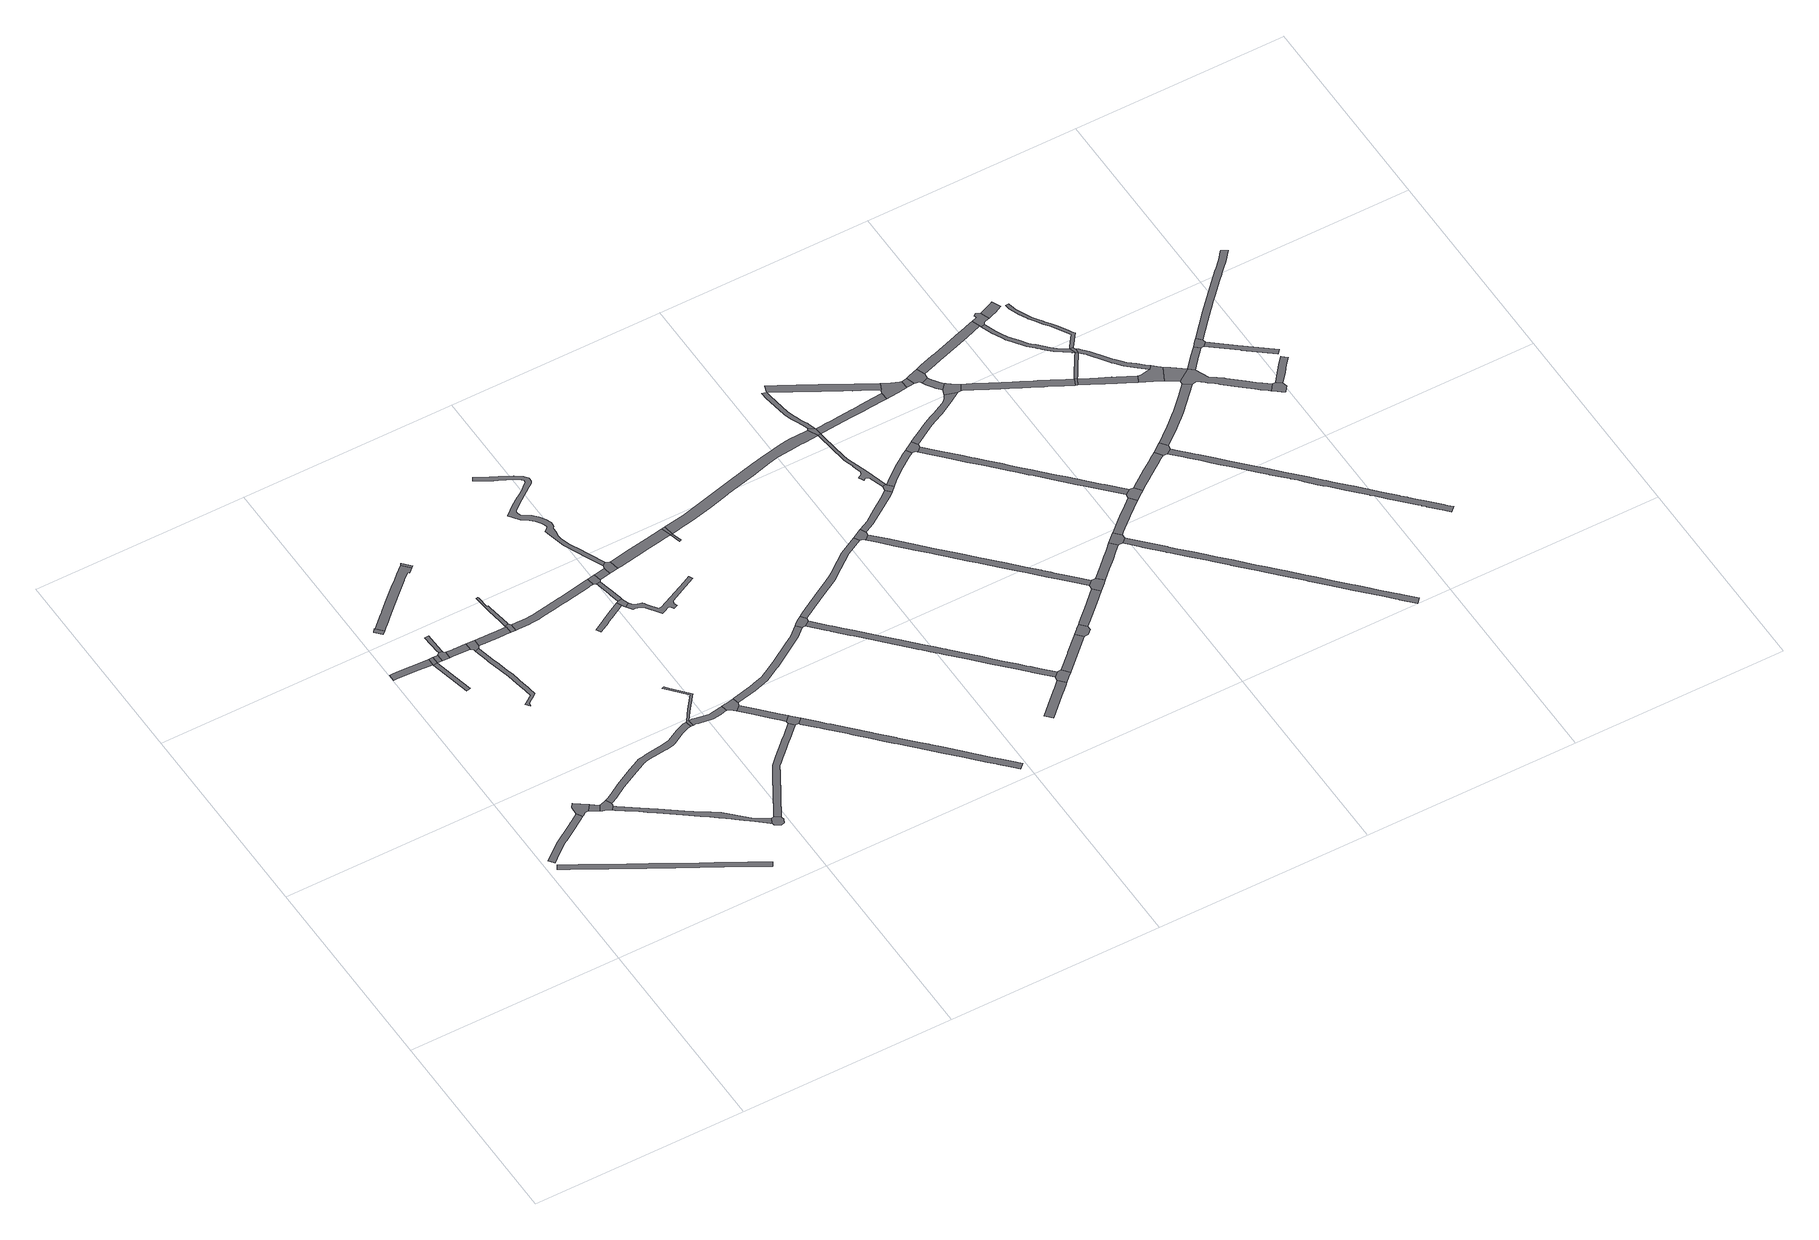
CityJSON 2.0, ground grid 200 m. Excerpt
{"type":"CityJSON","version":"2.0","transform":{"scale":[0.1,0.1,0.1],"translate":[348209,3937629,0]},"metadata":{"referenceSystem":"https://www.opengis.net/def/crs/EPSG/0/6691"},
"CityObjects":{
"road1":{"type":"Road","attributes":{"RoadStructureAttribute.sectionType":"1"},"geometry":[{"type":"MultiSurface","lod":"1","boundaries":[[[0,1,2,3,4,5,6,7,8,9,10,11,12,13,14,15]]]}]},
"road2":{"type":"Road","attributes":{"RoadStructureAttribute.sectionType":"1"},"geometry":[{"type":"MultiSurface","lod":"1","boundaries":[[[16,17,18,19,20,21,22,23,24,25,26,27,28,29,30,31,32,33,34,35,36,37,38,39,40,41,42,43,44,45,46,47,48,49,50,51,52,53,54,55,56,57,58,59,60,61,62,63,64,65]]]}]},
"road3":{"type":"Road","geometry":[{"type":"MultiSurface","lod":"1","boundaries":[[[14,66,67,68,69,70,71,72,73,74,15]]]}]},
"road4":{"type":"Road","attributes":{"RoadStructureAttribute.sectionType":"1"},"geometry":[{"type":"MultiSurface","lod":"1","boundaries":[[[69,68,75,76,77]]]}]},
"road5":{"type":"Road","geometry":[{"type":"MultiSurface","lod":"1","boundaries":[[[78,79,80,77,76,81,82,83,84,85,86,87,88,89,90,91,92,93,94,95,96,97]]]}]},
"road6":{"type":"Road","attributes":{"RoadStructureAttribute.sectionType":"1"},"geometry":[{"type":"MultiSurface","lod":"1","boundaries":[[[98,99,100,101,102,103,104,105,106]]]}]},
"road7":{"type":"Road","geometry":[{"type":"MultiSurface","lod":"1","boundaries":[[[107,108,109,110,111]]]}]},
"road8":{"type":"Road","attributes":{"RoadStructureAttribute.sectionType":"1"},"geometry":[{"type":"MultiSurface","lod":"1","boundaries":[[[112,113,114,115,116,117]]]}]},
"road9":{"type":"Road","geometry":[{"type":"MultiSurface","lod":"1","boundaries":[[[101,112,117,118,119,102]]]}]},
"road10":{"type":"Road","attributes":{"RoadStructureAttribute.sectionType":"1"},"geometry":[{"type":"MultiSurface","lod":"1","boundaries":[[[118,117,120,121]]]}]},
"road11":{"type":"Road","geometry":[{"type":"MultiSurface","lod":"1","boundaries":[[[120,122,123,124,125,126,121]]]}]},
"road12":{"type":"Road","attributes":{"RoadStructureAttribute.sectionType":"1"},"geometry":[{"type":"MultiSurface","lod":"1","boundaries":[[[127,128,129,130,131,132,126,125]]]}]},
"road13":{"type":"Road","attributes":{"RoadStructureAttribute.sectionType":"1"},"geometry":[{"type":"MultiSurface","lod":"1","boundaries":[[[133,134,135,136,137,138,139,140,141,142,143,144,145,146,86,85,147,148,149,150,151,152,153,154,155,156,157,158,159,160,161,162,163,164,165,166,167,168,169]]]}]},
"road14":{"type":"Road","attributes":{"RoadStructureAttribute.sectionType":"1"},"geometry":[{"type":"MultiSurface","lod":"1","boundaries":[[[170,171,172,173,174,123,122,175,176,177,178]]]}]},
"road15":{"type":"Road","attributes":{"RoadStructureAttribute.sectionType":"1"},"geometry":[{"type":"MultiSurface","lod":"1","boundaries":[[[179,180,181,182,183,184,185,186,187,188,189,190,191,192,193,194,195,196,197,198,199,200,201,202,203,204,205,206,207,208,209,210,211,212,213,214,215,216,217,218,219]]]}]},
"road16":{"type":"Road","attributes":{"RoadStructureAttribute.sectionType":"1"},"geometry":[{"type":"MultiSurface","lod":"1","boundaries":[[[220,221,222,223,224,225,226,227,228,229,230,231,232,233,234,235,236,237,238,108,107]]]}]},
"road17":{"type":"Road","geometry":[{"type":"MultiSurface","lod":"1","boundaries":[[[178,177,239,219,218,240,241]]]}]},
"road18":{"type":"Road","attributes":{"RoadStructureAttribute.sectionType":"1"},"geometry":[{"type":"MultiSurface","lod":"1","boundaries":[[[96,242,243,244,245,246,247,248,249,250,251,252,253,254,255,256,257,258,259,260,261,262,263,264,265,266,267,268,269,270,271,272,273,274,275,276,277,278,279,97]]]}]},
"road19":{"type":"Road","attributes":{"RoadStructureAttribute.sectionType":"1"},"geometry":[{"type":"MultiSurface","lod":"1","boundaries":[[[240,280,281,282,283,284,285,286,287,288,289,290,291,292,293,294,295,296,297,241]]]}]},
"road20":{"type":"Road","geometry":[{"type":"MultiSurface","lod":"1","boundaries":[[[298,299,133,169,300,301,302,303,304]]]}]},
"road21":{"type":"Road","geometry":[{"type":"MultiSurface","lod":"1","boundaries":[[[305,306,231,230,307]]]}]},
"road22":{"type":"Road","geometry":[{"type":"MultiSurface","lod":"1","boundaries":[[[308,309,290,289,310,311,312,313,314]]]}]},
"road23":{"type":"Road","attributes":{"RoadStructureAttribute.sectionType":"1"},"geometry":[{"type":"MultiSurface","lod":"1","boundaries":[[[315,316,317,318,319,320,321,322,323,324,325,308,314]]]}]},
"road24":{"type":"Road","geometry":[{"type":"MultiSurface","lod":"1","boundaries":[[[261,260,326,327,328]]]}]},
"road25":{"type":"Road","attributes":{"RoadStructureAttribute.sectionType":"1"},"geometry":[{"type":"MultiSurface","lod":"1","boundaries":[[[329,330,331,332,333,334,335,336,337,338,339,340,341,342,343,344,345,346,347,348,349,350,351,352,353,354,355,356,357,298,304]]]}]},
"road26":{"type":"Road","attributes":{"RoadStructureAttribute.sectionType":"1"},"geometry":[{"type":"MultiSurface","lod":"1","boundaries":[[[327,358,359,360,361,362,363,364,365,366,367,368,328]]]}]},
"road27":{"type":"Road","attributes":{"RoadStructureAttribute.sectionType":"1"},"geometry":[{"type":"MultiSurface","lod":"1","boundaries":[[[369,370,371,372,373,327,326,374,375,376,377,378,379,380]]]}]},
"road28":{"type":"Road","attributes":{"RoadStructureAttribute.sectionType":"1"},"geometry":[{"type":"MultiSurface","lod":"1","boundaries":[[[381,382,383,384,385,386,387,388,389,390,391,392,393,394,395,396,397,398,399,400,401,402,403,404,405,311,310]]]}]},
"road29":{"type":"Road","geometry":[{"type":"MultiSurface","lod":"1","boundaries":[[[406,407,408,409,410,411,412,369,380]]]}]},
"road30":{"type":"Road","attributes":{"RoadStructureAttribute.sectionType":"1"},"geometry":[{"type":"MultiSurface","lod":"1","boundaries":[[[413,414,415,416,417,418,419,420,421,422]]]}]},
"road31":{"type":"Road","attributes":{"RoadStructureAttribute.sectionType":"1"},"geometry":[{"type":"MultiSurface","lod":"1","boundaries":[[[423,424,425,408,407,426,427,428,429,430]]]}]},
"road32":{"type":"Road","geometry":[{"type":"MultiSurface","lod":"1","boundaries":[[[345,344,431,432,433,434,423,430]]]}]},
"road33":{"type":"Road","geometry":[{"type":"MultiSurface","lod":"1","boundaries":[[[435,436,437,438,413,422,439]]]}]},
"road34":{"type":"Road","attributes":{"RoadStructureAttribute.sectionType":"1"},"geometry":[{"type":"MultiSurface","lod":"1","boundaries":[[[440,441,442,443,444,445,446,438,437]]]}]},
"road35":{"type":"Road","geometry":[{"type":"MultiSurface","lod":"1","boundaries":[[[447,397,396,444,443,448]]]}]},
"road36":{"type":"Road","attributes":{"RoadStructureAttribute.sectionType":"1"},"geometry":[{"type":"MultiSurface","lod":"1","boundaries":[[[449,450,451,452,453,447,448]]]}]},
"road37":{"type":"Road","attributes":{"RoadStructureAttribute.sectionType":"1"},"geometry":[{"type":"MultiSurface","lod":"1","boundaries":[[[454,455,456,457,458,459,460,461,462,463,464,465,466,467,468,469,470,471,472,473,474,475,476,477,478,479,480,481,482,483,484,485,486,487,488,489,490,491,492,493,494,495,496,497,498,499,500,501,502,503,504,505,506,507,508,509,510,511,512,513,514,515,516,517,518,519,520,521,522,523,524,525,526,527,528,529,530,531,532,533,534]]]}]},
"road38":{"type":"Road","geometry":[{"type":"MultiSurface","lod":"1","boundaries":[[[451,535,536,537,538,454,534,539,452]]]}]},
"road39":{"type":"Road","attributes":{"RoadStructureAttribute.sectionType":"1"},"geometry":[{"type":"MultiSurface","lod":"1","boundaries":[[[540,541,542,543,544,545,546,547,548,549,550,551,552,553,554,555,556,557,558,559,560,561,562,563,435,439]]]}]},
"road40":{"type":"Road","attributes":{"RoadStructureAttribute.sectionType":"1"},"geometry":[{"type":"MultiSurface","lod":"1","boundaries":[[[564,565,566,567,568,569,570,571,572,573,574,410,409,575,576,577,578,579,580,581,582,583,584]]]}]},
"road41":{"type":"Road","attributes":{"RoadStructureAttribute.sectionType":"1"},"geometry":[{"type":"MultiSurface","lod":"1","boundaries":[[[585,586,587,588,589,590,591,592,593,594,595,596,597,598,599,600,601,602,603,604,605,606,607,608,609,610,611,612,613,614,615,616,617,618,619,620,621,622,623,624,625,432,431]]]}]},
"road42":{"type":"Road","attributes":{"RoadStructureAttribute.sectionType":"1"},"geometry":[{"type":"MultiSurface","lod":"1","boundaries":[[[626,627,628,538,537,629,630,631,632,633,634,635,636,637,638,635,639]]]}]},
"road43":{"type":"Road","geometry":[{"type":"MultiSurface","lod":"1","boundaries":[[[640,641,642,643,644,645,646,647,564,584]]]}]},
"road44":{"type":"Road","geometry":[{"type":"MultiSurface","lod":"1","boundaries":[[[635,638,648,639]]]}]},
"road45":{"type":"Road","attributes":{"RoadStructureAttribute.sectionType":"1"},"geometry":[{"type":"MultiSurface","lod":"1","boundaries":[[[649,650,651,652,653,654,655,656,657,658,659,660,661,662,663,664,665,666,667,668,669,670,671,672,641,640,673,674,675,676,677,678,679,680,681,682,683,684,685,686,687,688,689,690,691,692,693,694,695,696,697]]]}]},
"road46":{"type":"Road","attributes":{"RoadStructureAttribute.sectionType":"1"},"geometry":[{"type":"MultiSurface","lod":"1","boundaries":[[[698,699,700,701,702,703,704,705,706,707,708,709,710,711,643,642,712,713,714,715,716,717,718,719,720,721,722]]]}]},
"road47":{"type":"Road","attributes":{"RoadStructureAttribute.sectionType":"1"},"geometry":[{"type":"MultiSurface","lod":"1","boundaries":[[[723,724,725,726,727,728,729,730,731,732,733,734]]]}]},
"road48":{"type":"Road","attributes":{"RoadStructureAttribute.sectionType":"1"},"geometry":[{"type":"MultiSurface","lod":"1","boundaries":[[[735,736,737,738,739,740,741,742,743,744,745,746,747,748,749,648,638,750,751,752,753,754,755,756,757,758,759,760,761,762,763,764,765,766,767,768,769,770,771]]]}]},
"road49":{"type":"Road","geometry":[{"type":"MultiSurface","lod":"1","boundaries":[[[733,772,773,774,649,697,734]]]}]},
"road50":{"type":"Road","geometry":[{"type":"MultiSurface","lod":"1","boundaries":[[[775,776,777,778,779,698,722]]]}]},
"road51":{"type":"Road","attributes":{"RoadStructureAttribute.sectionType":"1"},"geometry":[{"type":"MultiSurface","lod":"1","boundaries":[[[780,781,782,783,784,785,786,787,774,773]]]}]},
"road52":{"type":"Road","attributes":{"RoadStructureAttribute.sectionType":"1"},"geometry":[{"type":"MultiSurface","lod":"1","boundaries":[[[788,789,790,791,779,778,792,793,794,795,796,797,798]]]}]},
"road53":{"type":"Road","geometry":[{"type":"MultiSurface","lod":"1","boundaries":[[[782,799,800,801,802,803,804,805,783]]]}]},
"road54":{"type":"Road","attributes":{"RoadStructureAttribute.sectionType":"1"},"geometry":[{"type":"MultiSurface","lod":"1","boundaries":[[[806,807,808,809,810,811,812,813,814,815,816,817,818,819,820,821,822,823,824,825,777,776,826,827,828,829,830,831,832,833,834,835,836,837,838,839,840,841,842,843,844,845]]]}]},
"road55":{"type":"Road","geometry":[{"type":"MultiSurface","lod":"1","boundaries":[[[797,846,847,848,849,850,798]]]}]},
"road56":{"type":"Road","attributes":{"RoadStructureAttribute.sectionType":"1"},"geometry":[{"type":"MultiSurface","lod":"1","boundaries":[[[851,852,853,854,855,856,857,858,859,860,861,862,863,864,849,848,865,866,867,868,869,870,771]]]}]},
"road57":{"type":"Road","geometry":[{"type":"MultiSurface","lod":"1","boundaries":[[[771,870,871,872,735]]]}]},
"road58":{"type":"Road","attributes":{"RoadStructureAttribute.sectionType":"1"},"geometry":[{"type":"MultiSurface","lod":"1","boundaries":[[[873,874,875,876,877,802,801,878,879,880,881]]]}]},
"road59":{"type":"Road","attributes":{"RoadStructureAttribute.sectionType":"1"},"geometry":[{"type":"MultiSurface","lod":"1","boundaries":[[[882,883,884,885,886,887,888,889,890,847,846]]]}]},
"road60":{"type":"Road","geometry":[{"type":"MultiSurface","lod":"1","boundaries":[[[891,892,893,894,806,845,895,873,881]]]}]},
"road61":{"type":"Road","attributes":{"RoadStructureAttribute.sectionType":"1"},"geometry":[{"type":"MultiSurface","lod":"1","boundaries":[[[896,897,898,899,900,901,902,903,904,905,906,907,871,870,908,909,910,911,912,913,914]]]}]},
"road62":{"type":"Road","attributes":{"RoadStructureAttribute.sectionType":"1"},"geometry":[{"type":"MultiSurface","lod":"1","boundaries":[[[871,915,916,917,918,919,920,921,922,923,924,925,926,927,928,929,930,931,932,933,934,935,936,937,938,939,940,941,942,943,944,945,946,947,948,949,950,951,952,953,954,955,956,957,958,959,960,961,962,926,963,964,965,966,967,968,969,872]]]}]},
"road63":{"type":"Road","geometry":[{"type":"MultiSurface","lod":"1","boundaries":[[[970,971,972,973,974,975,976,977,978,886,885]]]}]},
"road64":{"type":"Road","attributes":{"RoadStructureAttribute.sectionType":"1"},"geometry":[{"type":"MultiSurface","lod":"1","boundaries":[[[893,979,980,981,982,983,984,985,986,987,988,989,894]]]}]},
"road65":{"type":"Road","attributes":{"RoadStructureAttribute.sectionType":"1"},"geometry":[{"type":"MultiSurface","lod":"1","boundaries":[[[990,991,992,993,994,995,996,997,998,999,1000,1001,975,974,1002,1003,1004,1005,1006,1007]]]}]},
"road66":{"type":"Road","geometry":[{"type":"MultiSurface","lod":"1","boundaries":[[[1008,1009,1010,1011,984,983,1012,1013]]]}]},
"road67":{"type":"Road","attributes":{"RoadStructureAttribute.sectionType":"1"},"geometry":[{"type":"MultiSurface","lod":"1","boundaries":[[[1014,1015,1016,1017,945,944,896,914,1018,1019,1020,1021,1022]]]}]},
"road68":{"type":"Road","attributes":{"RoadStructureAttribute.sectionType":"1"},"geometry":[{"type":"MultiSurface","lod":"1","boundaries":[[[1023,1024,1025,1026,1027,1028,1029,1030,1031,1032,1033,1034,1035,1036,1037,1038,1039,1040,1041,973,972,1042,1043,1044,1045,1046,1047,1048,1049,1050,1051,1052,1053,1054,1055,1056,1057,1058,1059,1060,1061,1062,1063]]]}]},
"road69":{"type":"Road","geometry":[{"type":"MultiSurface","lod":"1","boundaries":[[[1064,1065,1066,1014,1022]]]}]},
"road70":{"type":"Road","geometry":[{"type":"MultiSurface","lod":"1","boundaries":[[[1067,1068,1069,1070,1071,1066,1065,1072,1073]]]}]},
"road71":{"type":"Road","attributes":{"RoadStructureAttribute.sectionType":"1"},"geometry":[{"type":"MultiSurface","lod":"1","boundaries":[[[1008,1074,1075,1076,1077,1078,1079,1080,1081,1082,1083,1084,1085,1009]]]}]},
"road72":{"type":"Road","attributes":{"RoadStructureAttribute.sectionType":"1"},"geometry":[{"type":"MultiSurface","lod":"1","boundaries":[[[1086,1087,1088,1089,1090,1091,1092,1093,1094,1095,1096,1067,1073]]]}]},
"road73":{"type":"Road","geometry":[{"type":"MultiSurface","lod":"1","boundaries":[[[1097,1098,1099,1100,1101,1102,1091,1090,990,1007]]]}]},
"road74":{"type":"Road","geometry":[{"type":"MultiSurface","lod":"1","boundaries":[[[1081,1080,1103,1104,1105,1106,1023,1063]]]}]},
"road75":{"type":"Road","attributes":{"RoadStructureAttribute.sectionType":"1"},"geometry":[{"type":"MultiSurface","lod":"1","boundaries":[[[1012,1107,1108,1109,1110,1111,1112,1113,1114,1115,1116,1117,1118,1119,1120,1121,1122,1123,1124,1125,1126,1127,1128,1129,1130,1131,1132,1133,1134,1135,1136,1137,1138,1139,1140,1141,1142,1143,1144,1145,1146,1147,1148,1149,1150,1151,1152,1153,1154,1155,1156,1157,1158,1159,1160,1161,1162,1163,1013]]]}]},
"road76":{"type":"Road","attributes":{"RoadStructureAttribute.sectionType":"1"},"geometry":[{"type":"MultiSurface","lod":"1","boundaries":[[[1068,1164,1165,1166,1167,1168,1169,1170,1171,1172,1173,1174,1175,1176,1177,1178,1179,1180,1181,1182,1069]]]}]},
"road77":{"type":"Road","attributes":{"RoadStructureAttribute.sectionType":"1"},"geometry":[{"type":"MultiSurface","lod":"1","boundaries":[[[1183,1184,1185,1186,1187,1188,1189,1190,1191,1192,1193,1194,1195,1196,1197,1198,1199,1200,1099,1098,1201,1202,1203,1204,1205,1206,1207,1208,1209,1210,1211,1212,1213,1214,1215,1216,1217,1218,1219]]]}]},
"road78":{"type":"Road","attributes":{"RoadStructureAttribute.sectionType":"1"},"geometry":[{"type":"MultiSurface","lod":"1","boundaries":[[[1220,1221,1222,1223,1224,1225,1226,1227,1228,1229,1230,1231,1106,1105]]]}]},
"road79":{"type":"Road","geometry":[{"type":"MultiSurface","lod":"1","boundaries":[[[1232,1233,1226,1225,1234,1235,1236,1237]]]}]},
"road80":{"type":"Road","geometry":[{"type":"MultiSurface","lod":"1","boundaries":[[[1238,1239,1240,1171,1170,1241,1242,1243,1244,1245,1246,1247,1248,1249]]]}]},
"road81":{"type":"Road","geometry":[{"type":"MultiSurface","lod":"1","boundaries":[[[1250,1251,1252,1253,1183,1219]]]}]},
"road82":{"type":"Road","attributes":{"RoadStructureAttribute.sectionType":"1"},"geometry":[{"type":"MultiSurface","lod":"1","boundaries":[[[1254,1255,1256,1257,1258,1259,1260,1261,1262,1263,1264,1265,1266,1267,1268,1269,1270,1242,1241,1271,1272,1273,1274,1275,1276,1277,1278,1279,1280,1281,1282,1283,1284,1285,1286,1287]]]}]},
"road83":{"type":"Road","attributes":{"RoadStructureAttribute.sectionType":"1"},"geometry":[{"type":"MultiSurface","lod":"1","boundaries":[[[1247,1288,1289,1290,1291,1292,1293,1294,1295,1296,1297,1248]]]}]},
"road84":{"type":"Road","attributes":{"RoadStructureAttribute.sectionType":"1"},"geometry":[{"type":"MultiSurface","lod":"1","boundaries":[[[1298,1299,1253,1252,1300,1301,1302,1287]]]}]},
"road85":{"type":"Road","attributes":{"RoadStructureAttribute.sectionType":"1"},"geometry":[{"type":"MultiSurface","lod":"1","boundaries":[[[1303,1304,1305,1306,1307,1308,1309,1310,1252,1251,1311,1312,1313,1314,1315,1316]]]}]},
"road86":{"type":"Road","geometry":[{"type":"MultiSurface","lod":"1","boundaries":[[[1317,1318,1254,1287,1302,1319]]]}]},
"road87":{"type":"Road","attributes":{"RoadStructureAttribute.sectionType":"1"},"geometry":[{"type":"MultiSurface","lod":"1","boundaries":[[[1236,1320,1321,1322,1323,1324,1325,1326,1327,1328,1329,1330,1331,1332,1333,1334,1335,1336,1337,1338,1339,1340,1237]]]}]},
"road88":{"type":"Road","attributes":{"RoadStructureAttribute.sectionType":"1"},"geometry":[{"type":"MultiSurface","lod":"1","boundaries":[[[1341,1342,1343,1344,1345,1346,1347,1348,1349,1350,1351,1352,1353,1254,1318,1354,1355,1356,1357,1358,1359,1360,1361,1362,1363,1364,1365,1366]]]}]},
"road89":{"type":"Road","attributes":{"RoadStructureAttribute.sectionType":"1"},"geometry":[{"type":"MultiSurface","lod":"1","boundaries":[[[1367,1368,1369,1370,1371,1372,1373,1374,1375,1376,1377,1378,1379,1380,1381,1382,1383,1384,1385,1386,1319,1302]]]}]},
"road90":{"type":"Road","geometry":[{"type":"MultiSurface","lod":"1","boundaries":[[[1387,1388,1389,1390,1391,1392,1393,1376,1375,1394,1303,1316]]]}]},
"road91":{"type":"Road","attributes":{"RoadStructureAttribute.sectionType":"1"},"geometry":[{"type":"MultiSurface","lod":"1","boundaries":[[[1395,1396,1397,1398,1399,1400,1401,1402,1403,1404,1405,1406,1407,1408,1409,1410,1411,1412,1413,1414,1415,1416,1417,1418,1419,1420,1421,1422,1423,1424,1425,1426,1427,1428,1429,1430,1431,1432,1433,1434,1435,1436,1437,1438,1439,1440,1441,1442,1443,1444,1445,1446,1447,1448,1449,1450,1451,1452,1453,1454,1455,1456,1457,1458,1235,1234]]]}]},
"road92":{"type":"Road","geometry":[{"type":"MultiSurface","lod":"1","boundaries":[[[1459,1460,1461,1462,1463,1391,1390]]]}]},
"road93":{"type":"Road","attributes":{"RoadStructureAttribute.sectionType":"1"},"geometry":[{"type":"MultiSurface","lod":"1","boundaries":[[[1464,1465,1466,1467,1468,1469,1470,1471,1472,1462,1461,1330,1329,1473,1474,1475,1476,1477,1478,1479,1480,1481,1482,1483,1484,1485,1486,1487]]]}]},
"road94":{"type":"Road","attributes":{"RoadStructureAttribute.sectionType":"1"},"geometry":[{"type":"MultiSurface","lod":"1","boundaries":[[[1488,1489,1490,1462,1472,1491,1492,1493,1494,1495,1496]]]}]},
"road95":{"type":"Road","geometry":[{"type":"MultiSurface","lod":"1","boundaries":[[[1497,1488,1496,1498,1499,1500,1501]]]}]},
"road96":{"type":"Road","geometry":[{"type":"MultiSurface","lod":"1","boundaries":[[[1502,1503,1504,1464,1487,1505,1506,1507,1508]]]}]},
"road97":{"type":"Road","attributes":{"RoadStructureAttribute.sectionType":"1"},"geometry":[{"type":"MultiSurface","lod":"1","boundaries":[[[1509,1510,1499,1498,1511,1512,1513,1514]]]}]},
"road98":{"type":"Road","attributes":{"RoadStructureAttribute.sectionType":"1"},"geometry":[{"type":"MultiSurface","lod":"1","boundaries":[[[1515,1516,1517,1518,1519,1520,1504,1503,1521,1522,1523,1524,1525]]]}]},
"road99":{"type":"Road","attributes":{"RoadStructureAttribute.sectionType":"1"},"geometry":[{"type":"MultiSurface","lod":"1","boundaries":[[[1500,1526,1527,1528,1529,1530,1531,1532,1533,1534,1535,1536,1537,1538,1539,1540,1541,1542,1543,1544,1545,1546,1547,1501]]]}]}
},
"vertices":[
[464,1514,0],[441,1499,0],[401,1473,0],[239,1370,0],[186,1328,0],[100,1261,0],[61,1226,0],[101,1181,0],[139,1215,0],[148,1221,0],[250,1302,0],[274,1321,0],[310,1341,0],[434,1423,0],[562,1506,0],[529,1557,0],
[78,1107,0],[171,1054,0],[230,1020,0],[261,1002,0],[392,926,0],[404,921,0],[445,897,0],[577,821,0],[716,741,0],[751,722,0],[762,716,0],[830,677,0],[832,675,0],[924,622,0],[937,616,0],[1048,551,0],[1098,523,0],[1220,453,0],[1271,423,0],[1445,324,0],[1481,303,0],[1506,288,0],[1592,240,0],[1619,224,0],[1643,268,0],[1486,358,0],[1470,367,0],[1453,376,0],[1329,448,0],[1296,467,0],[1230,505,0],[1137,558,0],[1123,566,0],[949,666,0],[843,727,0],[833,733,0],[831,734,0],[776,765,0],[762,774,0],[760,775,0],[602,865,0],[526,907,0],[518,912,0],[465,943,0],[429,964,0],[326,1022,0],[255,1064,0],[238,1073,0],[114,1145,0],[103,1151,0],
[570,1511,0],[603,1535,0],[633,1536,0],[676,1593,0],[647,1615,0],[617,1637,0],[601,1648,0],[562,1677,0],[535,1641,0],
[698,1496,0],[712,1488,0],[745,1541,0],
[804,1557,0],[800,1556,0],[795,1554,0],[733,1475,0],[771,1466,0],[781,1464,0],[805,1446,0],[808,1444,0],[833,1477,0],[834,1480,0],[837,1486,0],[838,1488,0],[839,1492,0],[840,1493,0],[840,1495,0],[840,1500,0],[839,1502,0],[839,1507,0],[840,1507,0],[815,1562,0],
[7,3613,0],[36,3612,0],[211,3605,0],[373,3596,0],[376,3665,0],[211,3673,0],[82,3678,0],[29,3679,0],[9,3679,0],
[227,4124,0],[173,4185,0],[166,4190,0],[141,4157,0],[196,4096,0],
[376,3585,0],[434,3330,0],[464,3199,0],[503,3208,0],[462,3386,0],[414,3594,0],
[416,3664,0],[396,3664,0],
[461,3593,0],[463,3662,0],
[534,3591,0],[536,3661,0],[517,3676,0],[517,3685,0],[485,3683,0],
[516,3698,0],[510,3848,0],[509,3890,0],[469,3886,0],[483,3707,0],[485,3690,0],
[1883,686,0],[1839,714,0],[1760,765,0],[1563,957,0],[1529,981,0],[1491,1008,0],[1463,1027,0],[1375,1088,0],[1311,1132,0],[1133,1260,0],[1013,1346,0],[855,1461,0],[842,1471,0],[839,1473,0],[827,1430,0],[839,1421,0],[841,1420,0],[894,1381,0],[916,1365,0],[988,1314,0],[1047,1271,0],[1109,1225,0],[1236,1128,0],[1280,1096,0],[1396,1009,0],[1430,984,0],[1431,984,0],[1520,915,0],[1566,879,0],[1575,872,0],[1622,832,0],[1680,785,0],[1687,779,0],[1752,726,0],[1803,685,0],[1851,645,0],[1858,642,0],
[618,3657,0],[614,3657,0],[608,3657,0],[598,3657,0],[541,3660,0],[564,3590,0],[703,3586,0],[725,3585,0],[726,3655,0],
[784,3413,0],[788,3394,0],[844,3162,0],[853,3106,0],[858,3069,0],[860,3056,0],[864,3030,0],[867,3015,0],[878,2957,0],[883,2931,0],[889,2902,0],[890,2895,0],[890,2888,0],[868,2873,0],[858,2865,0],[856,2864,0],[801,2825,0],[828,2785,0],[832,2815,0],[856,2833,0],[858,2834,0],[868,2841,0],[900,2863,0],[908,2869,0],[932,2889,0],[930,2896,0],[927,2915,0],[926,2919,0],[916,2979,0],[907,3034,0],[897,3091,0],[884,3169,0],[868,3233,0],[863,3257,0],[861,3265,0],[848,3320,0],[830,3395,0],[817,3448,0],[805,3500,0],[791,3558,0],[754,3542,0],
[254,4148,0],[263,4157,0],[272,4166,0],[375,4262,0],[551,4426,0],[656,4524,0],[659,4527,0],[698,4562,0],[726,4586,0],[739,4572,0],[783,4613,0],[717,4685,0],[640,4615,0],[591,4571,0],[527,4513,0],[399,4396,0],[318,4320,0],[314,4316,0],[294,4297,0],
[750,3561,0],[810,3583,0],[812,3653,0],
[842,1508,0],[855,1514,0],[902,1539,0],[1020,1610,0],[1025,1614,0],[1193,1704,0],[1246,1729,0],[1302,1759,0],[1307,1759,0],[1328,1763,0],[1367,1772,0],[1421,1780,0],[1531,1791,0],[1545,1793,0],[1610,1806,0],[1629,1812,0],[1745,1878,0],[1817,1906,0],[1842,1909,0],[1836,1969,0],[1802,1965,0],[1719,1933,0],[1607,1869,0],[1535,1853,0],[1498,1849,0],[1413,1840,0],[1356,1832,0],[1329,1825,0],[1298,1819,0],[1282,1816,0],[1264,1807,0],[1166,1758,0],[994,1667,0],[908,1612,0],[872,1591,0],[843,1576,0],[841,1575,0],[830,1569,0],
[859,3581,0],[864,3580,0],[867,3580,0],[872,3580,0],[911,3579,0],[930,3578,0],[958,3577,0],[1002,3577,0],[1107,3575,0],[1109,3575,0],[1110,3646,0],[1109,3646,0],[989,3648,0],[978,3648,0],[909,3650,0],[867,3652,0],[865,3652,0],[856,3652,0],
[1912,694,0],[1904,691,0],[1866,613,0],[1918,582,0],[1947,589,0],[1970,631,0],[1963,661,0],
[732,4699,0],[728,4702,0],[798,4626,0],
[1109,3657,0],[1110,3647,0],[1158,3574,0],[1158,3645,0],[1148,3656,0],[1141,3665,0],[1140,3666,0],
[1139,3668,0],[1138,3680,0],[1106,3896,0],[1104,3926,0],[1091,3925,0],[1081,4040,0],[1080,4049,0],[1060,4047,0],[1078,3876,0],[1099,3726,0],[1107,3669,0],
[1866,1911,0],[1859,1971,0],[1845,1981,0],
[1982,695,0],[2000,725,0],[2040,799,0],[2099,898,0],[2181,1043,0],[2182,1045,0],[2198,1072,0],[2204,1082,0],[2246,1155,0],[2254,1162,0],[2261,1169,0],[2315,1220,0],[2355,1258,0],[2460,1358,0],[2465,1363,0],[2590,1482,0],[2548,1525,0],[2454,1435,0],[2419,1402,0],[2383,1368,0],[2274,1264,0],[2198,1192,0],[2155,1117,0],[2146,1102,0],[2125,1066,0],[2047,928,0],[2025,891,0],[1947,755,0],[1918,704,0],
[1920,2055,0],[2044,2214,0],[1924,2351,0],[1910,2368,0],[1882,2399,0],[1878,2403,0],[1861,2395,0],[1863,2392,0],[1923,2324,0],[2019,2214,0],[1921,2087,0],
[2179,1972,0],[2159,1968,0],[2042,1947,0],[1919,1971,0],[1895,1975,0],[1893,1914,0],[1918,1907,0],[2042,1886,0],[2128,1899,0],[2158,1906,0],[2170,1909,0],[2190,1912,0],
[1185,3574,0],[1287,3574,0],[1325,3576,0],[1332,3577,0],[1394,3584,0],[1421,3588,0],[1463,3595,0],[1536,3607,0],[1561,3612,0],[1610,3620,0],[1632,3624,0],[1680,3633,0],[1772,3650,0],[1922,3677,0],[1940,3681,0],[1972,3686,0],[1959,3758,0],[1940,3754,0],[1662,3701,0],[1651,3699,0],[1577,3686,0],[1368,3650,0],[1349,3649,0],[1302,3645,0],[1212,3644,0],
[2218,1903,0],[2257,1862,0],[2304,1907,0],[2314,1936,0],[2302,1995,0],[2230,1981,0],[2217,1979,0],
[2030,3406,0],[1915,3343,0],[1832,3297,0],[1730,3239,0],[1755,3196,0],[1852,3250,0],[1865,3258,0],[1906,3281,0],[2028,3350,0],[2053,3364,0],
[2596,1601,0],[2544,1655,0],[2406,1800,0],[2359,1755,0],[2450,1657,0],[2496,1610,0],[2512,1593,0],[2548,1556,0],
[2621,1480,0],[2669,1524,0],[2637,1559,0],[2604,1592,0],
[2110,3357,0],[2097,3394,0],[2090,3426,0],[2051,3417,0],[2072,3333,0],
[2084,3454,0],[2080,3474,0],[2062,3555,0],[2036,3680,0],[1997,3672,0],[2027,3530,0],[2031,3510,0],
[2031,3770,0],[2044,3699,0],
[2061,3702,0],[2094,3708,0],[2149,3719,0],[2139,3792,0],[2044,3773,0],
[2183,3845,0],[2114,3997,0],[2074,4085,0],[2040,4159,0],[2026,4194,0],[2007,4264,0],[2004,4298,0],[2008,4352,0],[2012,4385,0],[2013,4394,0],[2025,4408,0],[2025,4418,0],[2027,4455,0],[2008,4507,0],[1974,4561,0],[1942,4595,0],[1931,4606,0],[1881,4635,0],[1854,4662,0],[1846,4675,0],[1843,4689,0],[1843,4705,0],[1850,4717,0],[1867,4730,0],[1944,4791,0],[1953,4798,0],[2073,4886,0],[2095,4902,0],[2114,4916,0],[2120,4928,0],[2126,4937,0],[2129,4963,0],[2125,4977,0],[2116,4992,0],[2094,5015,0],[2032,5062,0],[1956,5099,0],[1948,5105,0],[1922,5117,0],[1887,5134,0],[1856,5151,0],[1785,5190,0],[1735,5220,0],[1714,5186,0],[1789,5141,0],[1834,5116,0],[1863,5099,0],[1931,5069,0],[1939,5065,0],[1956,5056,0],[2003,5032,0],[2014,5027,0],[2065,4986,0],[2079,4974,0],[2075,4948,0],[2037,4915,0],[2012,4894,0],[1995,4878,0],[1953,4851,0],[1935,4840,0],[1908,4822,0],[1846,4779,0],[1762,4704,0],[1787,4668,0],[1828,4610,0],[1838,4601,0],[1889,4566,0],[1928,4532,0],[1949,4500,0],[1961,4476,0],[1974,4447,0],[1974,4429,0],[1952,4407,0],[1936,4395,0],[1947,4345,0],[1984,4182,0],[2040,4059,0],[2052,4033,0],[2063,4007,0],[2141,3834,0],[2145,3827,0],
[2151,3720,0],[2179,3725,0],[2235,3734,0],[2219,3828,0],[2151,3814,0],
[2108,3275,0],[2128,3276,0],[2169,3266,0],[2199,3246,0],[2295,3111,0],[2313,3120,0],[2368,3148,0],[2390,3141,0],[2404,3109,0],[2445,3128,0],[2431,3160,0],[2441,3185,0],[2564,3247,0],[2708,3319,0],[2690,3355,0],[2622,3321,0],[2326,3178,0],[2296,3178,0],[2231,3269,0],[2220,3286,0],[2213,3294,0],[2211,3298,0],[2154,3313,0],[2125,3335,0],
[3159,2432,0],[3066,2350,0],[3028,2326,0],[3008,2314,0],[2977,2295,0],[2811,2189,0],[2754,2153,0],[2629,2082,0],[2536,2054,0],[2493,2040,0],[2314,1997,0],[2327,1938,0],[2509,1982,0],[2653,2027,0],[2785,2101,0],[2801,2108,0],[2851,2141,0],[3040,2263,0],[3103,2301,0],[3107,2305,0],[3199,2387,0],
[2634,1465,0],[2728,1365,0],[2748,1345,0],[2772,1320,0],[2910,1176,0],[2942,1139,0],[3048,1031,0],[3125,948,0],[3186,886,0],[3193,877,0],[3294,771,0],[3323,741,0],[3461,596,0],[3599,451,0],[3639,409,0],[3737,306,0],[3788,252,0],[3797,244,0],[3874,161,0],[3931,102,0],[3978,147,0],[3922,206,0],[3847,285,0],[3784,351,0],[3715,424,0],[3687,454,0],[3646,496,0],[3509,641,0],[3432,722,0],[3425,730,0],[3371,786,0],[3237,926,0],[3233,931,0],[3095,1076,0],[3093,1077,0],[3087,1083,0],[2957,1221,0],[2845,1339,0],[2819,1365,0],[2771,1417,0],[2682,1510,0],
[2605,3894,0],[2392,3858,0],[2255,3834,0],[2271,3741,0],[2346,3754,0],[2528,3785,0],[2536,3786,0],[2710,3816,0],[2746,3823,0],[2803,3832,0],[2829,3729,0],[2848,3734,0],[2821,3834,0],[2771,3924,0],
[3229,2385,0],[3279,2421,0],[3283,2451,0],[3251,2501,0],[3234,2491,0],[3203,2467,0],[3189,2456,0],[3174,2445,0],
[2805,3930,0],
[4746,878,0],[4640,990,0],[4592,1041,0],[4584,1049,0],[4565,1067,0],[4518,1118,0],[4502,1135,0],[4434,1205,0],[4365,1279,0],[4303,1343,0],[4227,1424,0],[4100,1558,0],[4089,1569,0],[4084,1574,0],[4015,1646,0],[3951,1714,0],[3813,1859,0],[3793,1878,0],[3676,2004,0],[3651,2033,0],[3538,2149,0],[3488,2201,0],[3420,2272,0],[3400,2294,0],[3356,2252,0],[3375,2232,0],[3381,2225,0],[3494,2107,0],[3504,2097,0],[3632,1962,0],[3643,1949,0],[3770,1817,0],[3841,1741,0],[3896,1684,0],[3908,1673,0],[3967,1608,0],[3972,1603,0],[3999,1575,0],[4008,1566,0],[4022,1552,0],[4045,1528,0],[4183,1383,0],[4321,1238,0],[4410,1143,0],[4459,1093,0],[4560,987,0],[4569,978,0],[4596,948,0],[4703,836,0],
[4079,3025,0],[3906,2931,0],[3747,2808,0],[3728,2792,0],[3718,2784,0],[3680,2758,0],[3582,2698,0],[3529,2670,0],[3410,2600,0],[3398,2593,0],[3386,2586,0],[3345,2561,0],[3289,2527,0],[3275,2517,0],[3314,2471,0],[3321,2476,0],[3395,2521,0],[3559,2618,0],[3612,2645,0],[3704,2700,0],[3713,2707,0],[3754,2736,0],[3809,2781,0],[3952,2891,0],[4106,2975,0],
[4639,736,0],[4608,707,0],[4494,599,0],[4402,511,0],[4458,453,0],[4549,540,0],[4675,660,0],[4681,666,0],[4694,678,0],[4738,721,0],[4756,737,0],[4701,797,0],
[4370,4249,0],[4269,4246,0],[4196,4242,0],[4159,4239,0],[4132,4236,0],[4119,4234,0],[4073,4226,0],[4019,4213,0],[3996,4208,0],[3937,4197,0],[3787,4161,0],[3525,4096,0],[3209,4016,0],[3001,3964,0],[2975,3959,0],[2860,3841,0],[2901,3849,0],[2924,3853,0],[3009,3867,0],[3043,3875,0],[3119,3893,0],[3237,3921,0],[3410,3968,0],[3414,3969,0],[3436,3975,0],[3452,3979,0],[3730,4049,0],[3862,4083,0],[3916,4097,0],[3997,4118,0],[4009,4119,0],[4132,4131,0],[4251,4143,0],[4264,4144,0],[4294,4146,0],[4349,4151,0],[4416,4156,0],
[4800,778,0],[4839,816,0],[4787,878,0],
[4136,2970,0],[4151,2954,0],[4196,2996,0],[4200,3026,0],[4173,3076,0],
[4972,943,0],[4984,954,0],[5141,1103,0],[5086,1162,0],[5074,1150,0],[4934,1017,0],[4932,1015,0],[4929,1012,0],
[4522,3302,0],[4358,3189,0],[4347,3182,0],[4269,3128,0],[4209,3031,0],[4293,3073,0],[4469,3193,0],[4560,3254,0],[4603,3291,0],[4616,3304,0],[4573,3349,0],
[5181,1103,0],[5225,1144,0],[5226,1184,0],[5171,1243,0],[5143,1217,0],[5134,1208,0],[5130,1204,0],
[5515,1609,0],[5413,1716,0],[5370,1760,0],[5368,1763,0],[5292,1842,0],[5275,1860,0],[5224,1914,0],[5218,1921,0],[5137,2006,0],[5000,2150,0],[4940,2213,0],[4880,2276,0],[4862,2295,0],[4753,2411,0],[4724,2440,0],[4647,2521,0],[4586,2585,0],[4449,2730,0],[4436,2743,0],[4311,2875,0],[4215,2887,0],[4267,2833,0],[4318,2778,0],[4405,2688,0],[4447,2643,0],[4543,2543,0],[4566,2518,0],[4641,2440,0],[4680,2399,0],[4766,2307,0],[4818,2254,0],[4830,2241,0],[4956,2109,0],[5044,2016,0],[5094,1964,0],[5176,1878,0],[5232,1819,0],[5295,1752,0],[5369,1674,0],[5471,1567,0],
[4660,3347,0],[4618,3390,0],[4615,3402,0],[4580,3391,0],[4575,3360,0],
[4420,4123,0],[4436,3991,0],[4457,3811,0],[4473,3760,0],[4488,3714,0],[4483,3711,0],[4492,3679,0],[4508,3627,0],[4496,3599,0],[4456,3576,0],[4474,3549,0],[4485,3531,0],[4502,3546,0],[4534,3531,0],[4550,3612,0],[4507,3752,0],[4486,3816,0],[4479,3856,0],[4449,4112,0],[4444,4158,0],
[4435,4228,0],[4384,4268,0],
[5470,1527,0],[5363,1426,0],[5305,1370,0],[5219,1288,0],[5186,1257,0],[5274,1229,0],[5308,1262,0],[5419,1367,0],[5525,1468,0],
[4707,3392,0],[4827,3487,0],[4934,3563,0],[4982,3592,0],[4950,3644,0],[4901,3613,0],[4871,3592,0],[4791,3535,0],[4667,3438,0],
[5564,1505,0],[5574,1513,0],[5618,1556,0],[5555,1608,0],[5472,1558,0],
[5106,4287,0],[4944,4273,0],[4920,4271,0],[4898,4268,0],[4810,4261,0],[4806,4261,0],[4733,4255,0],[4674,4251,0],[4592,4243,0],[4540,4237,0],[4497,4234,0],[4446,4229,0],[4480,4162,0],[4678,4179,0],[4774,4187,0],[4883,4196,0],[4956,4203,0],[5089,4214,0],[5112,4216,0],
[4431,4246,0],[4423,4279,0],[4420,4287,0],[4411,4314,0],[4398,4345,0],[4385,4373,0],[4364,4426,0],[4360,4435,0],[4345,4487,0],[4337,4512,0],[4304,4737,0],[4299,4788,0],[4308,4784,0],[4353,4759,0],[4408,4728,0],[4488,4682,0],[4536,4655,0],[4561,4641,0],[4600,4618,0],[4604,4616,0],[4646,4593,0],[4691,4567,0],[4720,4552,0],[4746,4538,0],[4850,4479,0],[4894,4453,0],[4917,4438,0],[4980,4405,0],[5078,4351,0],[5123,4326,0],[5153,4389,0],[5143,4393,0],[5118,4409,0],[5015,4467,0],[4969,4494,0],[4884,4543,0],[4845,4565,0],[4799,4591,0],[4769,4608,0],[4714,4639,0],[4681,4658,0],[4657,4672,0],[4597,4706,0],[4577,4717,0],[4559,4727,0],[4553,4730,0],[4416,4806,0],[4323,4858,0],[4258,4797,0],[4264,4732,0],[4298,4503,0],[4300,4494,0],[4323,4421,0],[4349,4357,0],[4373,4300,0],
[4986,3592,0],[5012,3588,0],[5025,3575,0],[5068,3617,0],[5072,3647,0],[5039,3699,0],[5026,3691,0],[4980,3662,0],[4974,3658,0],
[5709,1643,0],[5768,1699,0],[5789,1719,0],[5854,1781,0],[5908,1833,0],[5853,1891,0],[5798,1839,0],[5755,1797,0],[5751,1794,0],[5726,1770,0],[5653,1701,0],
[5541,4012,0],[5541,4010,0],[5522,3976,0],[5507,3958,0],[5475,3936,0],[5439,3917,0],[5389,3891,0],[5366,3878,0],[5315,3855,0],[5246,3824,0],[5103,3740,0],[5093,3733,0],[5275,3771,0],[5393,3824,0],[5417,3836,0],[5506,3884,0],[5549,3913,0],[5651,3978,0],
[5995,1915,0],[5940,1973,0],[5919,1953,0],[5897,1933,0],[5951,1832,0],[5993,1875,0],
[5313,4312,0],[5304,4320,0],[5201,4366,0],[5179,4377,0],[5212,4225,0],[5244,4229,0],[5278,4234,0],[5296,4236,0],[5320,4239,0],
[6304,2317,0],[6161,2468,0],[6149,2480,0],[6137,2493,0],[6022,2612,0],[6012,2625,0],[5928,2713,0],[5874,2770,0],[5787,2861,0],[5736,2914,0],[5655,2999,0],[5598,3059,0],[5556,3107,0],[5509,3154,0],[5461,3204,0],[5393,3274,0],[5385,3284,0],[5323,3349,0],[5185,3494,0],[5112,3484,0],[5141,3452,0],[5168,3423,0],[5279,3308,0],[5317,3267,0],[5353,3230,0],[5417,3163,0],[5529,3044,0],[5555,3018,0],[5617,2953,0],[5657,2911,0],[5680,2885,0],[5693,2873,0],[5734,2829,0],[5830,2728,0],[5870,2687,0],[5872,2685,0],[5927,2626,0],[5968,2583,0],[6004,2544,0],[6106,2438,0],[6255,2281,0],
[5359,4242,0],[5393,4248,0],[5371,4328,0],
[5518,4247,0],[5523,4292,0],[5494,4372,0],[5464,4362,0],[5396,4334,0],[5443,4240,0],[5455,4216,0],
[6020,1937,0],[6089,2000,0],[6101,2011,0],[6125,2031,0],[6158,2060,0],[6229,2120,0],[6301,2178,0],[6250,2241,0],[6178,2182,0],[6106,2121,0],[6032,2056,0],[5965,1997,0],
[5472,4182,0],[5494,4145,0],[5524,4106,0],[5553,4075,0],[5559,4068,0],[5608,4120,0],[5591,4137,0],[5572,4160,0],[5563,4170,0],[5548,4192,0],[5540,4205,0],
[5681,3980,0],[5682,3979,0],[5716,4041,0],[5684,4059,0],[5650,4084,0],[5617,4112,0],
[6351,2218,0],[6374,2235,0],[6396,2252,0],[6345,2314,0],
[5979,1802,0],[6061,1718,0],[6068,1708,0],[6203,1567,0],[6206,1564,0],[6207,1558,0],[6218,1549,0],[6344,1419,0],[6457,1300,0],[6482,1274,0],[6583,1166,0],[6589,1161,0],[6619,1129,0],[6757,984,0],[6769,971,0],[6811,926,0],[6895,839,0],[7033,694,0],[7050,675,0],[7053,672,0],[7171,549,0],[7308,404,0],[7434,272,0],[7446,259,0],[7466,239,0],[7495,209,0],[7560,140,0],[7576,123,0],[7584,114,0],[7688,5,0],[7732,47,0],[7628,156,0],[7615,171,0],[7612,174,0],[7490,301,0],[7439,355,0],[7369,432,0],[7352,446,0],[7348,450,0],[7214,591,0],[7123,686,0],[7077,736,0],[7073,740,0],[6939,881,0],[6906,914,0],[6820,1006,0],[6801,1025,0],[6765,1062,0],[6663,1170,0],[6636,1200,0],[6525,1315,0],[6474,1370,0],[6388,1460,0],[6303,1548,0],[6250,1605,0],[6246,1609,0],[6112,1750,0],
[5658,4338,0],[5708,4355,0],[5754,4371,0],[5873,4410,0],[5949,4435,0],[6040,4466,0],[6188,4518,0],[6163,4594,0],[6145,4588,0],[6076,4566,0],[6031,4551,0],[6027,4549,0],[6024,4548,0],[6013,4549,0],[5950,4527,0],[5715,4447,0],[5678,4435,0],[5546,4391,0],[5513,4379,0],
[6552,3611,0],[6510,3632,0],[6503,3636,0],[6493,3641,0],[6379,3699,0],[6344,3717,0],[6325,3727,0],[6285,3748,0],[6259,3762,0],[6253,3765,0],[6179,3803,0],[6153,3816,0],[6133,3826,0],[6100,3843,0],[6019,3886,0],[5942,3924,0],[5926,3933,0],[5805,3997,0],[5694,3973,0],[5863,3886,0],[5891,3871,0],[5942,3846,0],[5966,3833,0],[5975,3828,0],[6100,3764,0],[6134,3747,0],[6144,3742,0],[6167,3730,0],[6194,3716,0],[6238,3693,0],[6260,3681,0],[6293,3664,0],[6319,3651,0],[6441,3587,0],[6470,3572,0],[6502,3555,0],[6521,3546,0],
[6448,2291,0],[6523,2346,0],[6539,2358,0],[6652,2439,0],[6703,2475,0],[6740,2503,0],[6692,2567,0],[6656,2540,0],[6599,2498,0],[6496,2426,0],[6476,2411,0],[6400,2356,0],
[6742,2604,0],[6730,2595,0],[6780,2499,0],[6830,2533,0],[6833,2573,0],[6784,2636,0],
[6207,4641,0],[6207,4639,0],[6216,4611,0],[6194,4501,0],[6229,4514,0],[6239,4535,0],[6248,4538,0],[6257,4540,0],[6283,4548,0],[6298,4553,0],[6270,4636,0],[6232,4653,0],
[6534,3540,0],[6542,3535,0],[6575,3598,0],[6553,3612,0],
[6690,3916,0],[6641,3949,0],[6602,3976,0],[6561,4017,0],[6533,4044,0],[6477,4102,0],[6470,4109,0],[6467,4111,0],[6446,4133,0],[6432,4148,0],[6378,4221,0],[6377,4223,0],[6333,4283,0],[6324,4297,0],[6290,4361,0],[6267,4406,0],[6232,4506,0],[6224,4418,0],[6228,4401,0],[6277,4309,0],[6293,4277,0],[6295,4275,0],[6346,4203,0],[6386,4148,0],[6403,4124,0],[6457,4071,0],[6466,4061,0],[6488,4039,0],[6496,4031,0],[6510,4016,0],[6563,3961,0],[6687,3872,0],[6689,3870,0],[6708,3859,0],
[6342,4568,0],[6371,4578,0],[6418,4601,0],[6428,4606,0],[6429,4606,0],[6449,4616,0],[6411,4696,0],[6393,4687,0],[6363,4673,0],[6332,4660,0],
[6685,3823,0],[6563,3629,0],[6592,3624,0],[6645,3707,0],[6732,3844,0],
[7016,3371,0],[6865,3449,0],[6827,3468,0],[6826,3469,0],[6799,3483,0],[6779,3493,0],[6730,3518,0],[6668,3550,0],[6632,3488,0],[6743,3432,0],[6802,3401,0],[6830,3386,0],[6896,3353,0],[6985,3308,0],
[6724,3913,0],[6723,3915,0],[6733,3890,0],
[6866,2599,0],[6877,2607,0],[6926,2646,0],[6961,2677,0],[7044,2748,0],[7082,2784,0],[7124,2822,0],[7203,2899,0],[7279,2977,0],[7353,3057,0],[7287,3103,0],[7220,3032,0],[7181,2992,0],[7146,2956,0],[7069,2881,0],[7055,2868,0],[6990,2808,0],[6912,2741,0],[6909,2738,0],[6862,2699,0],[6827,2670,0],
[6495,4557,0],[6499,4545,0],[6530,4464,0],[6569,4388,0],[6572,4382,0],[6583,4365,0],[6604,4334,0],[6651,4264,0],[6671,4236,0],[6681,4221,0],[6695,4200,0],[6788,4049,0],[6707,3939,0],[6821,4047,0],[6806,4073,0],[6787,4107,0],[6732,4197,0],[6699,4243,0],[6672,4282,0],[6662,4297,0],[6627,4348,0],[6605,4379,0],[6538,4525,0],[6524,4578,0],[6519,4609,0],[6488,4604,0],
[6779,3790,0],[6785,3783,0],[6872,3659,0],[6904,3613,0],[6910,3604,0],[6927,3584,0],[6978,3525,0],[7066,3448,0],[7141,3382,0],[7169,3413,0],[7149,3431,0],[7077,3495,0],[7014,3549,0],[6982,3585,0],[6949,3623,0],[6934,3641,0],[6896,3695,0],[6815,3811,0],[6763,3867,0],[6754,3878,0],
[7097,3251,0],[7151,3222,0],[7168,3212,0],[7175,3209,0],[7243,3346,0],[7231,3357,0],[7207,3379,0],[7048,3366,0],
[6876,2398,0],[6901,2371,0],[6978,2290,0],[7039,2226,0],[7094,2165,0],[7112,2146,0],[7114,2143,0],[7177,2081,0],[7315,1936,0],[7377,1870,0],[7383,1864,0],[7452,1791,0],[7504,1740,0],[7505,1739,0],[7508,1737,0],[7553,1692,0],[7590,1647,0],[7630,1599,0],[7665,1563,0],[7698,1531,0],[7728,1502,0],[7834,1390,0],[7866,1357,0],[7972,1245,0],[7976,1241,0],[8004,1212,0],[8080,1132,0],[8141,1067,0],[8259,944,0],[8279,923,0],[8279,922,0],[8306,894,0],[8309,890,0],[8417,777,0],[8457,735,0],[8500,777,0],[8461,819,0],[8440,841,0],[8323,964,0],[8289,1000,0],[8232,1061,0],[8226,1068,0],[8185,1109,0],[8180,1114,0],[8073,1227,0],[8047,1254,0],[7910,1398,0],[7876,1435,0],[7783,1530,0],[7772,1543,0],[7749,1568,0],[7743,1575,0],[7634,1688,0],[7496,1833,0],[7482,1848,0],[7358,1978,0],[7339,1998,0],[7221,2123,0],[7176,2169,0],[7083,2268,0],[6993,2362,0],[6973,2382,0],[6945,2412,0],[6871,2490,0],
[7205,3194,0],[7253,3166,0],[7289,3144,0],[7411,3228,0],[7297,3312,0],
[7924,2723,0],[7858,2773,0],[7815,2809,0],[7751,2862,0],[7626,2973,0],[7615,2982,0],[7568,3021,0],[7512,3062,0],[7460,3185,0],[7401,3065,0],[7459,3018,0],[7472,3007,0],[7521,2968,0],[7544,2949,0],[7553,2940,0],[7574,2921,0],[7578,2917,0],[7644,2859,0],[7719,2792,0],[7773,2746,0],[7809,2714,0],[7824,2702,0],[7858,2674,0],[7876,2659,0],
[7580,3413,0],[7506,3332,0],[7429,3248,0],[7468,3193,0],[7488,3216,0],[7538,3273,0],[7552,3288,0],[7607,3350,0],[7625,3371,0],
[7620,3457,0],[7655,3373,0],[7690,3410,0],[7687,3440,0],[7641,3481,0],
[8013,2644,0],[8003,2685,0],[7954,2723,0],[7878,2657,0],[7893,2646,0],[7943,2607,0],[7971,2587,0],
[7934,3212,0],[7925,3219,0],[7893,3180,0],[7901,3173,0],[8138,2982,0],[8170,3020,0],
[8142,2952,0],[8125,2931,0],[8095,2896,0],[8080,2877,0],[8078,2875,0],[8020,2804,0],[8080,2778,0],[8131,2843,0],[8143,2858,0],[8162,2879,0],[8187,2909,0],
[7831,3600,0],[7896,3673,0],[7913,3691,0],[7925,3704,0],[7938,3717,0],[7971,3753,0],[8017,3803,0],[8149,3941,0],[8194,3986,0],[8202,3994,0],[8251,4043,0],[8294,4086,0],[8379,4189,0],[8325,4222,0],[8317,4209,0],[8273,4158,0],[8245,4124,0],[8180,4058,0],[8176,4054,0],[8073,3949,0],[7848,3710,0],[7747,3598,0]
]}
